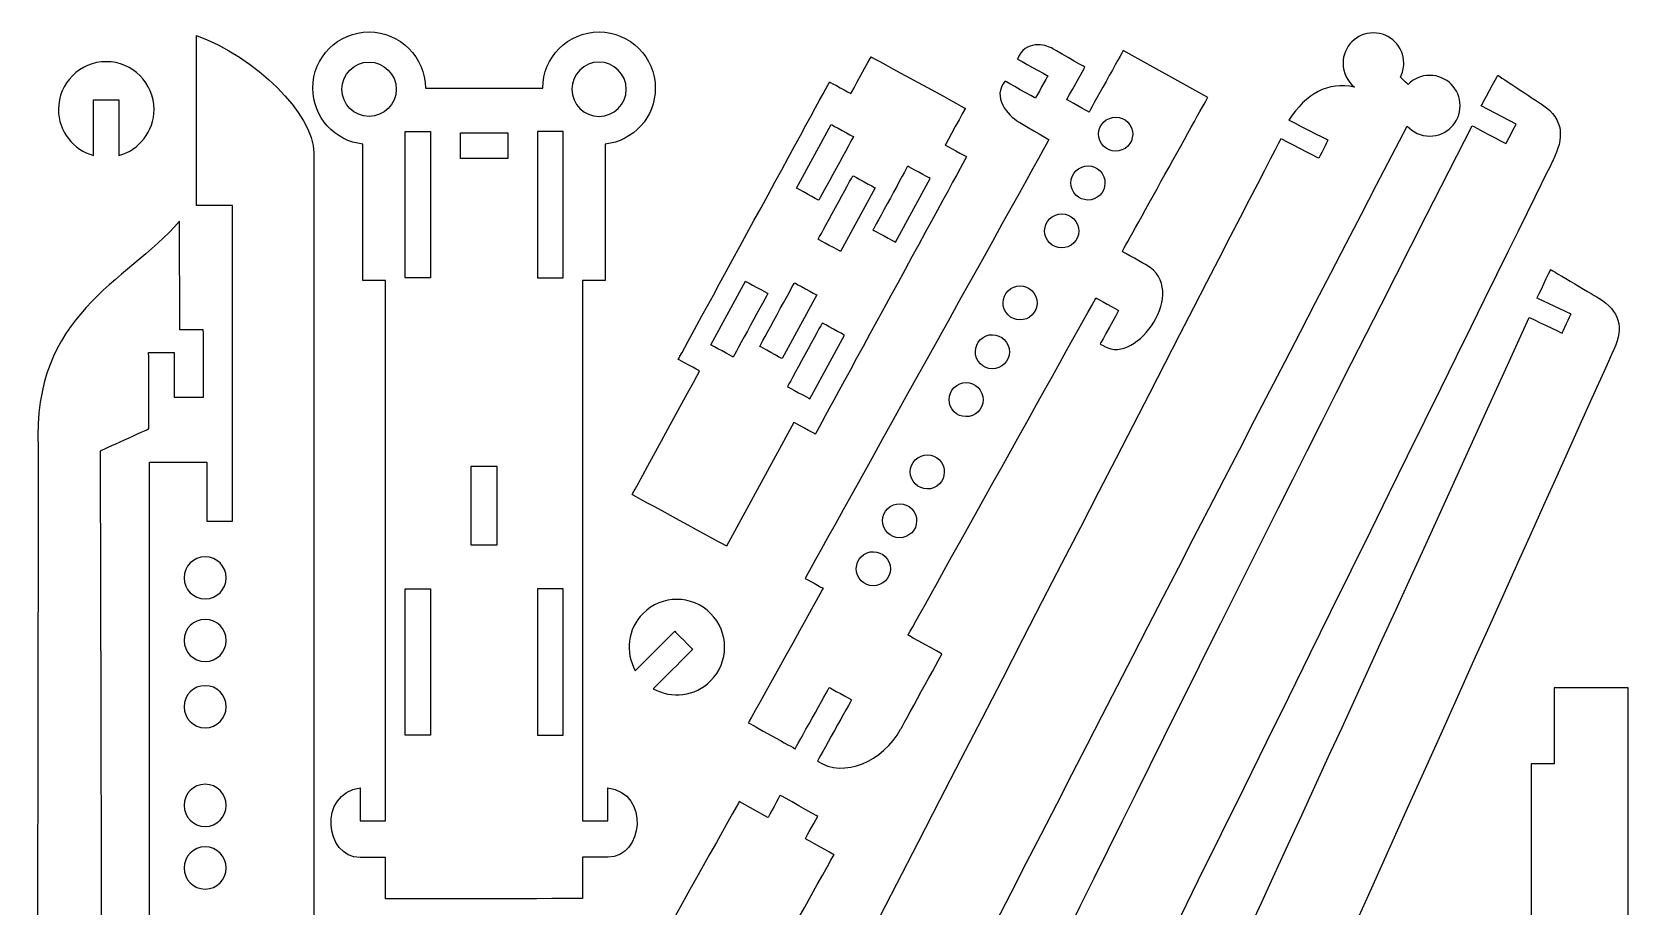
# Model space of a CAD drawing. Header units: centimetres. Extents: x -1416 to 662, y 154 to 1327.
# Drawn here: x -851.5 to -373.4, y 1063.4 to 1325.3 of the extents above; entities that cross this region are included whole.
import ezdxf

# ---------------------------------------------------------------- set-up
doc = ezdxf.new("R2010")
doc.units = ezdxf.units.CM
doc.header["$MEASUREMENT"] = 0
doc.layers.add('Camada 1', color=3, linetype='Continuous')

msp = doc.modelspace()

# ---------------------------------------------------------------- linework, layer by layer
at = {"layer": 'Camada 1', "lineweight": 25}
for points, knots in [([(-439.33872, 1309.54145), (-437.68137, 1311.28262), (-435.43601, 1312.27068), (-432.8414, 1312.27068), (-432.8414, 1312.27068), (-427.815756, 1312.27068), (-423.741342, 1308.19652), (-423.741342, 1303.171384), (-423.741342, 1303.171384), (-423.741342, 1298.145994), (-427.815756, 1294.071326), (-432.8414, 1294.071326), (-432.8414, 1294.071326), (-432.8414, 1294.071326), (-432.8414, 1294.071326), (-432.841654, 1294.071326), (-432.841654, 1294.071326), (-435.520084, 1294.071326), (-437.927242, 1295.228804), (-439.592466, 1297.07005), (-439.592466, 1297.07005), (-537.202126, 1109.411802), (-634.127764, 919.62986), (-730.736664, 728.86189), (-730.736664, 728.86189), (-747.140492, 687.119022), (-785.777194, 659.365712), (-846.372704, 648.320522), (-846.372704, 648.320522), (-846.372704, 648.320522), (-825.580772, 690.638192), (-825.580772, 690.638192), (-825.580772, 690.638192), (-801.496492, 697.751208), (-778.406114, 711.581254), (-762.859536, 738.578406), (-762.859536, 738.578406), (-762.859536, 738.578406), (-749.562128, 731.7613), (-749.562128, 731.7613), (-749.562128, 731.7613), (-749.562128, 731.7613), (-746.784384, 737.178866), (-746.784384, 737.178866), (-746.784384, 737.178866), (-746.784384, 737.178866), (-760.494288, 744.209078), (-760.494288, 744.209078), (-760.494288, 744.209078), (-760.494288, 744.209078), (-477.46666, 1293.302214), (-477.46666, 1293.302214), (-477.46666, 1293.302214), (-477.46666, 1293.302214), (-466.080094, 1287.464024), (-466.080094, 1287.464024), (-466.080094, 1287.464024), (-466.080094, 1287.464024), (-463.30235, 1292.881844), (-463.30235, 1292.881844), (-463.30235, 1292.881844), (-463.30235, 1292.881844), (-475.031816, 1298.896564), (-475.031816, 1298.896564), (-475.031816, 1298.896564), (-469.857582, 1306.786312), (-463.387694, 1310.48252), (-455.389996, 1308.772338), (-455.389996, 1308.772338), (-457.477114, 1310.438324), (-458.818488, 1313.008042), (-458.818488, 1315.889418), (-458.818488, 1315.889418), (-458.818488, 1320.914808), (-454.744074, 1324.989222), (-449.718684, 1324.989222), (-449.718684, 1324.989222), (-444.693294, 1324.989222), (-440.61888, 1320.914808), (-440.61888, 1315.889418), (-440.61888, 1315.889418), (-440.61888, 1315.889418), (-440.61888, 1315.88891), (-440.61888, 1315.88891), (-440.61888, 1315.88891), (-440.61888, 1315.88891), (-440.61888, 1315.888402), (-440.61888, 1315.888402), (-440.61888, 1315.888402), (-440.61888, 1315.888402), (-440.61888, 1315.88764), (-440.61888, 1315.88764), (-440.61888, 1315.88764), (-440.61888, 1314.403264), (-440.975242, 1313.001692), (-441.60567, 1311.764204), (-441.60567, 1311.764204), (-441.60567, 1311.764204), (-439.33872, 1309.54145), (-439.33872, 1309.54145)], [0, 0, 0, 0, 0.0384615385, 0.0384615385, 0.0384615385, 0.0384615485, 0.0769230769, 0.0769230769, 0.0769230769, 0.0769230869, 0.1153846154, 0.1153846154, 0.1153846154, 0.1153846254, 0.1538461538, 0.1538461538, 0.1538461538, 0.1538461638, 0.1923076923, 0.1923076923, 0.1923076923, 0.1923077023, 0.2307692308, 0.2307692308, 0.2307692308, 0.2307692408, 0.2692307692, 0.2692307692, 0.2692307692, 0.2692307792, 0.3076923077, 0.3076923077, 0.3076923077, 0.3076923177, 0.3461538462, 0.3461538462, 0.3461538462, 0.3461538562, 0.3846153846, 0.3846153846, 0.3846153846, 0.3846153946, 0.4230769231, 0.4230769231, 0.4230769231, 0.4230769331, 0.4615384615, 0.4615384615, 0.4615384615, 0.4615384715, 0.5, 0.5, 0.5, 0.50000001, 0.5384615385, 0.5384615385, 0.5384615385, 0.5384615485, 0.5769230769, 0.5769230769, 0.5769230769, 0.5769230869, 0.6153846154, 0.6153846154, 0.6153846154, 0.6153846254, 0.6538461538, 0.6538461538, 0.6538461538, 0.6538461638, 0.6923076923, 0.6923076923, 0.6923076923, 0.6923077023, 0.7307692308, 0.7307692308, 0.7307692308, 0.7307692408, 0.7692307692, 0.7692307692, 0.7692307692, 0.7692307792, 0.8076923077, 0.8076923077, 0.8076923077, 0.8076923177, 0.8461538462, 0.8461538462, 0.8461538462, 0.8461538562, 0.8846153846, 0.8846153846, 0.8846153846, 0.8846153946, 0.9230769231, 0.9230769231, 0.9230769231, 0.9230769331, 1, 1, 1, 1]), ([(-686.624992, 1065.683416), (-686.624992, 1065.683416), (-686.624992, 1078.114176), (-686.624992, 1078.114176), (-686.624992, 1078.114176), (-686.624992, 1078.114176), (-678.995086, 1078.114176), (-678.995086, 1078.114176), (-678.995086, 1078.114176), (-668.396428, 1078.114176), (-666.32074, 1097.130648), (-678.995086, 1098.902806), (-678.995086, 1098.902806), (-678.995086, 1098.902806), (-678.995086, 1089.024238), (-678.995086, 1089.024238), (-678.995086, 1089.024238), (-678.995086, 1089.024238), (-686.624992, 1089.024238), (-686.624992, 1089.024238), (-686.624992, 1089.024238), (-686.624992, 1089.024238), (-686.624992, 1250.851448), (-686.624992, 1250.851448), (-686.624992, 1250.851448), (-686.624992, 1250.851448), (-679.83481, 1250.851448), (-679.83481, 1250.851448), (-679.83481, 1250.851448), (-679.83481, 1250.851448), (-679.83735, 1291.66874), (-679.83735, 1291.66874), (-679.83735, 1291.66874), (-671.38804, 1292.578822), (-664.808424, 1299.734764), (-664.808424, 1308.42639), (-664.808424, 1308.42639), (-664.808424, 1317.735744), (-672.355018, 1325.282338), (-681.664626, 1325.282338), (-681.664626, 1325.282338), (-690.973472, 1325.282338), (-698.520066, 1317.735744), (-698.520066, 1308.42639), (-698.520066, 1308.42639), (-698.520066, 1308.42639), (-733.686874, 1308.42639), (-733.686874, 1308.42639), (-733.686874, 1308.42639), (-733.686874, 1317.735744), (-741.233722, 1325.282338), (-750.542822, 1325.282338), (-750.542822, 1325.282338), (-759.851922, 1325.282338), (-767.398516, 1317.735744), (-767.398516, 1308.42639), (-767.398516, 1308.42639), (-767.398516, 1299.734764), (-760.819408, 1292.578822), (-752.36959, 1291.66874), (-752.36959, 1291.66874), (-752.36959, 1291.66874), (-752.372638, 1250.851448), (-752.372638, 1250.851448), (-752.372638, 1250.851448), (-752.372638, 1250.851448), (-745.582456, 1250.851448), (-745.582456, 1250.851448), (-745.582456, 1250.851448), (-745.582456, 1250.851448), (-745.582456, 1089.024238), (-745.582456, 1089.024238), (-745.582456, 1089.024238), (-745.582456, 1089.024238), (-753.212362, 1089.024238), (-753.212362, 1089.024238), (-753.212362, 1089.024238), (-753.212362, 1089.024238), (-753.212362, 1098.902806), (-753.212362, 1098.902806), (-753.212362, 1098.902806), (-765.886454, 1097.130648), (-763.810766, 1078.005464), (-753.212362, 1078.005464), (-753.212362, 1078.005464), (-753.212362, 1078.005464), (-745.582456, 1078.005464), (-745.582456, 1078.005464), (-745.582456, 1078.005464), (-745.582456, 1078.005464), (-745.582456, 1065.574958), (-745.582456, 1065.574958), (-745.582456, 1065.574958), (-745.582456, 1065.574958), (-686.624992, 1065.683416), (-686.624992, 1065.683416)], [0, 0, 0, 0, 0.04, 0.04, 0.04, 0.04000001, 0.08, 0.08, 0.08, 0.08000001, 0.12, 0.12, 0.12, 0.12000001, 0.16, 0.16, 0.16, 0.16000001, 0.2, 0.2, 0.2, 0.20000001, 0.24, 0.24, 0.24, 0.24000001, 0.28, 0.28, 0.28, 0.28000001, 0.32, 0.32, 0.32, 0.32000001, 0.36, 0.36, 0.36, 0.36000001, 0.4, 0.4, 0.4, 0.40000001, 0.44, 0.44, 0.44, 0.44000001, 0.48, 0.48, 0.48, 0.48000001, 0.52, 0.52, 0.52, 0.52000001, 0.56, 0.56, 0.56, 0.56000001, 0.6, 0.6, 0.6, 0.60000001, 0.64, 0.64, 0.64, 0.64000001, 0.68, 0.68, 0.68, 0.68000001, 0.72, 0.72, 0.72, 0.72000001, 0.76, 0.76, 0.76, 0.76000001, 0.8, 0.8, 0.8, 0.80000001, 0.84, 0.84, 0.84, 0.84000001, 0.88, 0.88, 0.88, 0.88000001, 0.92, 0.92, 0.92, 0.92000001, 1, 1, 1, 1]), ([(-816.300882, 1021.844286), (-815.103526, 1014.007624), (-810.668686, 1010.218452), (-803.8592, 1009.396762), (-803.8592, 1009.396762), (-803.8592, 1009.396762), (-803.8592, 1038.996906), (-803.8592, 1038.996906), (-803.8592, 1038.996906), (-803.8592, 1038.996906), (-796.229294, 1038.996906), (-796.229294, 1038.996906), (-796.229294, 1038.996906), (-796.229294, 1038.996906), (-796.229294, 986.899982), (-796.229294, 986.899982), (-796.229294, 986.899982), (-796.229294, 986.899982), (-786.426926, 986.899982), (-786.426926, 986.899982), (-786.426926, 986.899982), (-786.426926, 986.899982), (-786.426926, 979.270584), (-786.426926, 979.270584), (-786.426926, 979.270584), (-786.426926, 979.270584), (-796.229294, 979.270584), (-796.229294, 979.270584), (-796.229294, 979.270584), (-796.229294, 979.270584), (-796.229294, 943.977538), (-796.229294, 943.977538), (-796.229294, 943.977538), (-796.229294, 943.977538), (-786.426926, 943.977538), (-786.426926, 943.977538), (-786.426926, 943.977538), (-786.426926, 943.977538), (-786.426926, 936.347378), (-786.426926, 936.347378), (-786.426926, 936.347378), (-786.426926, 936.347378), (-796.229294, 936.347378), (-796.229294, 936.347378), (-796.229294, 936.347378), (-796.229294, 936.347378), (-796.229294, 921.196024), (-796.229294, 921.196024), (-796.229294, 921.196024), (-796.229294, 907.476214), (-767.12064, 911.82317), (-767.12064, 926.196014), (-767.12064, 926.196014), (-767.12064, 926.196014), (-767.12064, 1289.050508), (-767.12064, 1289.050508), (-767.12064, 1289.050508), (-767.12064, 1300.79496), (-784.729952, 1317.890938), (-802.279574, 1324.209188), (-802.279574, 1324.209188), (-802.279574, 1324.209188), (-802.279574, 1273.302762), (-802.279574, 1273.302762), (-802.279574, 1273.302762), (-802.279574, 1273.302762), (-791.459174, 1273.302762), (-791.459174, 1273.302762), (-791.459174, 1273.302762), (-791.459174, 1273.302762), (-791.464762, 1204.155072), (-791.464762, 1204.155072), (-791.464762, 1204.155072), (-791.464762, 1204.155072), (-791.47035, 1178.785806), (-791.47035, 1178.785806), (-791.47035, 1178.785806), (-791.47035, 1178.785806), (-799.100002, 1178.785806), (-799.100002, 1178.785806), (-799.100002, 1178.785806), (-799.100002, 1178.785806), (-799.100002, 1196.405786), (-799.100002, 1196.405786), (-799.100002, 1196.405786), (-799.100002, 1196.405786), (-816.300882, 1196.405786), (-816.300882, 1196.405786), (-816.300882, 1196.405786), (-816.300882, 1196.405786), (-816.300882, 1021.844286), (-816.300882, 1021.844286)], [0, 0, 0, 0, 0.0416666667, 0.0416666667, 0.0416666667, 0.0416666767, 0.0833333333, 0.0833333333, 0.0833333333, 0.0833333433, 0.125, 0.125, 0.125, 0.12500001, 0.1666666667, 0.1666666667, 0.1666666667, 0.1666666767, 0.2083333333, 0.2083333333, 0.2083333333, 0.2083333433, 0.25, 0.25, 0.25, 0.25000001, 0.2916666667, 0.2916666667, 0.2916666667, 0.2916666767, 0.3333333333, 0.3333333333, 0.3333333333, 0.3333333433, 0.375, 0.375, 0.375, 0.37500001, 0.4166666667, 0.4166666667, 0.4166666667, 0.4166666767, 0.4583333333, 0.4583333333, 0.4583333333, 0.4583333433, 0.5, 0.5, 0.5, 0.50000001, 0.5416666667, 0.5416666667, 0.5416666667, 0.5416666767, 0.5833333333, 0.5833333333, 0.5833333333, 0.5833333433, 0.625, 0.625, 0.625, 0.62500001, 0.6666666667, 0.6666666667, 0.6666666667, 0.6666666767, 0.7083333333, 0.7083333333, 0.7083333333, 0.7083333433, 0.75, 0.75, 0.75, 0.75000001, 0.7916666667, 0.7916666667, 0.7916666667, 0.7916666767, 0.8333333333, 0.8333333333, 0.8333333333, 0.8333333433, 0.875, 0.875, 0.875, 0.87500001, 0.9166666667, 0.9166666667, 0.9166666667, 0.9166666767, 1, 1, 1, 1]), ([(-524.643096, 1319.690528), (-524.643096, 1319.690528), (-499.315486, 1305.673538), (-499.315486, 1305.673538), (-499.315486, 1305.673538), (-499.315486, 1305.673538), (-524.966692, 1259.517166), (-524.966692, 1259.517166), (-524.966692, 1259.517166), (-524.966692, 1259.517166), (-517.674098, 1255.419384), (-517.674098, 1255.419384), (-517.674098, 1255.419384), (-504.688094, 1248.121964), (-520.652756, 1225.31251), (-530.221952, 1231.09736), (-530.221952, 1231.09736), (-530.221952, 1231.09736), (-531.56485, 1231.807544), (-531.56485, 1231.807544), (-531.56485, 1231.807544), (-531.56485, 1231.807544), (-526.025618, 1241.844608), (-526.025618, 1241.844608), (-526.025618, 1241.844608), (-526.025618, 1241.844608), (-532.811736, 1245.589584), (-532.811736, 1245.589584), (-532.811736, 1245.589584), (-532.811736, 1245.589584), (-589.10855, 1144.605534), (-589.10855, 1144.605534), (-589.10855, 1144.605534), (-589.10855, 1144.605534), (-578.952868, 1138.978418), (-578.952868, 1138.978418), (-578.952868, 1138.978418), (-578.952868, 1138.978418), (-591.336384, 1116.398072), (-591.336384, 1116.398072), (-591.336384, 1116.398072), (-596.593168, 1106.812874), (-608.295456, 1101.611462), (-616.241084, 1106.86977), (-616.241084, 1106.86977), (-616.241084, 1106.86977), (-606.03765, 1125.23016), (-606.03765, 1125.23016), (-606.03765, 1125.23016), (-606.03765, 1125.23016), (-612.706928, 1128.936528), (-612.706928, 1128.936528), (-612.706928, 1128.936528), (-612.706928, 1128.936528), (-622.910108, 1110.576646), (-622.910108, 1110.576646), (-622.910108, 1110.576646), (-622.910108, 1110.576646), (-636.928622, 1118.342188), (-636.928622, 1118.342188), (-636.928622, 1118.342188), (-636.928622, 1118.342188), (-614.540808, 1158.626588), (-614.540808, 1158.626588), (-614.540808, 1158.626588), (-614.540808, 1158.626588), (-619.928402, 1161.610834), (-619.928402, 1161.610834), (-619.928402, 1161.610834), (-619.928402, 1161.610834), (-546.89248, 1293.033482), (-546.89248, 1293.033482), (-546.89248, 1293.033482), (-546.89248, 1293.033482), (-556.020478, 1298.361894), (-556.020478, 1298.361894), (-556.020478, 1298.361894), (-559.14544, 1300.18536), (-564.122062, 1305.87115), (-560.02555, 1310.506904), (-560.02555, 1310.506904), (-560.02555, 1310.506904), (-550.950384, 1305.454082), (-550.950384, 1305.454082), (-550.950384, 1305.454082), (-550.950384, 1305.454082), (-547.244016, 1312.12336), (-547.244016, 1312.12336), (-547.244016, 1312.12336), (-547.244016, 1312.12336), (-556.3108, 1317.171356), (-556.3108, 1317.171356), (-556.3108, 1317.171356), (-554.088046, 1323.01869), (-547.833042, 1321.425094), (-546.16223, 1320.471832), (-546.16223, 1320.471832), (-546.16223, 1320.471832), (-536.132024, 1314.751498), (-536.132024, 1314.751498), (-536.132024, 1314.751498), (-536.132024, 1314.751498), (-541.579054, 1304.980372), (-541.579054, 1304.980372), (-541.579054, 1304.980372), (-541.579054, 1304.980372), (-534.914856, 1301.265622), (-534.914856, 1301.265622), (-534.914856, 1301.265622), (-534.914856, 1301.265622), (-524.643096, 1319.690528), (-524.643096, 1319.690528)], [0, 0, 0, 0, 0.0344827586, 0.0344827586, 0.0344827586, 0.0344827686, 0.0689655172, 0.0689655172, 0.0689655172, 0.0689655272, 0.1034482759, 0.1034482759, 0.1034482759, 0.1034482859, 0.1379310345, 0.1379310345, 0.1379310345, 0.1379310445, 0.1724137931, 0.1724137931, 0.1724137931, 0.1724138031, 0.2068965517, 0.2068965517, 0.2068965517, 0.2068965617, 0.2413793103, 0.2413793103, 0.2413793103, 0.2413793203, 0.275862069, 0.275862069, 0.275862069, 0.275862079, 0.3103448276, 0.3103448276, 0.3103448276, 0.3103448376, 0.3448275862, 0.3448275862, 0.3448275862, 0.3448275962, 0.3793103448, 0.3793103448, 0.3793103448, 0.3793103548, 0.4137931034, 0.4137931034, 0.4137931034, 0.4137931134, 0.4482758621, 0.4482758621, 0.4482758621, 0.4482758721, 0.4827586207, 0.4827586207, 0.4827586207, 0.4827586307, 0.5172413793, 0.5172413793, 0.5172413793, 0.5172413893, 0.5517241379, 0.5517241379, 0.5517241379, 0.5517241479, 0.5862068966, 0.5862068966, 0.5862068966, 0.5862069066, 0.6206896552, 0.6206896552, 0.6206896552, 0.6206896652, 0.6551724138, 0.6551724138, 0.6551724138, 0.6551724238, 0.6896551724, 0.6896551724, 0.6896551724, 0.6896551824, 0.724137931, 0.724137931, 0.724137931, 0.724137941, 0.7586206897, 0.7586206897, 0.7586206897, 0.7586206997, 0.7931034483, 0.7931034483, 0.7931034483, 0.7931034583, 0.8275862069, 0.8275862069, 0.8275862069, 0.8275862169, 0.8620689655, 0.8620689655, 0.8620689655, 0.8620689755, 0.8965517241, 0.8965517241, 0.8965517241, 0.8965517341, 0.9310344828, 0.9310344828, 0.9310344828, 0.9310344928, 1, 1, 1, 1]), ([(-833.079614, 1288.26768), (-839.127608, 1289.937476), (-843.572354, 1295.48128), (-843.572354, 1302.060642), (-843.572354, 1302.060642), (-843.572354, 1309.962074), (-837.167236, 1316.367446), (-829.265804, 1316.367446), (-829.265804, 1316.367446), (-821.364372, 1316.367446), (-814.959, 1309.962074), (-814.959, 1302.060642), (-814.959, 1302.060642), (-814.959, 1295.481534), (-819.405016, 1289.937984), (-825.451994, 1288.26768), (-825.451994, 1288.26768), (-825.451994, 1288.26768), (-825.451994, 1304.954972), (-825.451994, 1304.954972), (-825.451994, 1304.954972), (-825.451994, 1304.954972), (-833.079614, 1304.954972), (-833.079614, 1304.954972), (-833.079614, 1304.954972), (-833.079614, 1304.954972), (-833.079614, 1288.26768), (-833.079614, 1288.26768)], [0, 0, 0, 0, 0.125, 0.125, 0.125, 0.12500001, 0.25, 0.25, 0.25, 0.25000001, 0.375, 0.375, 0.375, 0.37500001, 0.5, 0.5, 0.5, 0.50000001, 0.625, 0.625, 0.625, 0.62500001, 0.75, 0.75, 0.75, 0.75000001, 1, 1, 1, 1]), ([(-750.55222, 1316.260512), (-755.047766, 1316.260512), (-758.692158, 1312.615612), (-758.692158, 1308.120828), (-758.692158, 1308.120828), (-758.692158, 1303.625028), (-755.047766, 1299.980382), (-750.55222, 1299.980382), (-750.55222, 1299.980382), (-746.056928, 1299.980382), (-742.412028, 1303.625028), (-742.412028, 1308.120828), (-742.412028, 1308.120828), (-742.412028, 1312.615612), (-746.056928, 1316.260512), (-750.55222, 1316.260512)], [0, 0, 0, 0, 0.2, 0.2, 0.2, 0.20000001, 0.4, 0.4, 0.4, 0.40000001, 0.6, 0.6, 0.6, 0.60000001, 1, 1, 1, 1]), ([(-681.655228, 1316.260512), (-677.159682, 1316.260512), (-673.515036, 1312.615866), (-673.515036, 1308.12032), (-673.515036, 1308.12032), (-673.515036, 1303.625028), (-677.159682, 1299.980382), (-681.655228, 1299.980382), (-681.655228, 1299.980382), (-686.15052, 1299.980382), (-689.795166, 1303.625028), (-689.795166, 1308.12032), (-689.795166, 1308.12032), (-689.795166, 1312.615866), (-686.15052, 1316.260512), (-681.655228, 1316.260512)], [0, 0, 0, 0, 0.2, 0.2, 0.2, 0.20000001, 0.4, 0.4, 0.4, 0.40000001, 0.6, 0.6, 0.6, 0.60000001, 1, 1, 1, 1]), ([(-643.482076, 1171.275026), (-643.482076, 1171.275026), (-623.279424, 1208.308988), (-623.279424, 1208.308988), (-623.279424, 1208.308988), (-623.279424, 1208.308988), (-616.880656, 1204.818266), (-616.880656, 1204.818266), (-616.880656, 1204.818266), (-616.880656, 1204.818266), (-571.560452, 1287.900142), (-571.560452, 1287.900142), (-571.560452, 1287.900142), (-571.560452, 1287.900142), (-577.944996, 1291.4122), (-577.944996, 1291.4122), (-577.944996, 1291.4122), (-577.944996, 1291.4122), (-571.941452, 1302.417766), (-571.941452, 1302.417766), (-571.941452, 1302.417766), (-571.941452, 1302.417766), (-600.198444, 1317.831502), (-600.198444, 1317.831502), (-600.198444, 1317.831502), (-600.198444, 1317.831502), (-606.201988, 1306.825682), (-606.201988, 1306.825682), (-606.201988, 1306.825682), (-606.201988, 1306.825682), (-612.610662, 1310.292274), (-612.610662, 1310.292274), (-612.610662, 1310.292274), (-612.610662, 1310.292274), (-657.930612, 1227.210398), (-657.930612, 1227.210398), (-657.930612, 1227.210398), (-657.930612, 1227.210398), (-651.53159, 1223.71993), (-651.53159, 1223.71993), (-651.53159, 1223.71993), (-651.53159, 1223.71993), (-671.731702, 1186.684444), (-671.731702, 1186.684444), (-671.731702, 1186.684444), (-671.731702, 1186.684444), (-643.482076, 1171.275026), (-643.482076, 1171.275026)], [0, 0, 0, 0, 0.0769230769, 0.0769230769, 0.0769230769, 0.0769230869, 0.1538461538, 0.1538461538, 0.1538461538, 0.1538461638, 0.2307692308, 0.2307692308, 0.2307692308, 0.2307692408, 0.3076923077, 0.3076923077, 0.3076923077, 0.3076923177, 0.3846153846, 0.3846153846, 0.3846153846, 0.3846153946, 0.4615384615, 0.4615384615, 0.4615384615, 0.4615384715, 0.5384615385, 0.5384615385, 0.5384615385, 0.5384615485, 0.6153846154, 0.6153846154, 0.6153846154, 0.6153846254, 0.6923076923, 0.6923076923, 0.6923076923, 0.6923077023, 0.7692307692, 0.7692307692, 0.7692307692, 0.7692307792, 0.8461538462, 0.8461538462, 0.8461538462, 0.8461538562, 1, 1, 1, 1]), ([(-417.393628, 1303.168844), (-417.393628, 1303.168844), (-406.961848, 1297.68727), (-406.961848, 1297.68727), (-406.961848, 1297.68727), (-406.961848, 1297.68727), (-410.029152, 1291.85035), (-410.029152, 1291.85035), (-410.029152, 1291.85035), (-410.029152, 1291.85035), (-420.09187, 1297.137614), (-420.09187, 1297.137614), (-420.09187, 1297.137614), (-518.974832, 1104.335612), (-598.3224, 938.740312), (-694.041792, 744.019594), (-694.041792, 744.019594), (-694.041792, 744.019594), (-684.322736, 738.911654), (-684.322736, 738.911654), (-684.322736, 738.911654), (-684.322736, 738.911654), (-687.389532, 733.074734), (-687.389532, 733.074734), (-687.389532, 733.074734), (-687.389532, 733.074734), (-696.664088, 737.94747), (-696.664088, 737.94747), (-696.664088, 737.94747), (-696.664088, 737.94747), (-709.226928, 716.76514), (-709.226928, 716.76514), (-709.226928, 716.76514), (-731.322896, 679.50715), (-756.030746, 655.935188), (-813.83251, 637.635504), (-813.83251, 637.635504), (-813.83251, 637.635504), (-840.670912, 584.674218), (-840.670912, 584.674218), (-840.670912, 584.674218), (-779.493742, 606.838766), (-737.28326, 593.956394), (-710.038458, 649.257782), (-710.038458, 649.257782), (-710.038458, 649.257782), (-395.917928, 1286.827246), (-395.917928, 1286.827246), (-395.917928, 1286.827246), (-392.637518, 1293.486618), (-392.542776, 1298.990036), (-399.0467, 1303.43021), (-399.0467, 1303.43021), (-399.0467, 1303.43021), (-412.466536, 1312.28973), (-412.466536, 1312.28973), (-412.466536, 1312.28973), (-412.466536, 1312.28973), (-417.393628, 1303.168844), (-417.393628, 1303.168844)], [0, 0, 0, 0, 0.0625, 0.0625, 0.0625, 0.06250001, 0.125, 0.125, 0.125, 0.12500001, 0.1875, 0.1875, 0.1875, 0.18750001, 0.25, 0.25, 0.25, 0.25000001, 0.3125, 0.3125, 0.3125, 0.31250001, 0.375, 0.375, 0.375, 0.37500001, 0.4375, 0.4375, 0.4375, 0.43750001, 0.5, 0.5, 0.5, 0.50000001, 0.5625, 0.5625, 0.5625, 0.56250001, 0.625, 0.625, 0.625, 0.62500001, 0.6875, 0.6875, 0.6875, 0.68750001, 0.75, 0.75, 0.75, 0.75000001, 0.8125, 0.8125, 0.8125, 0.81250001, 0.875, 0.875, 0.875, 0.87500001, 1, 1, 1, 1]), ([(-531.179024, 1291.860764), (-529.631402, 1289.508978), (-526.470118, 1288.85696), (-524.118586, 1290.404582), (-524.118586, 1290.404582), (-521.7668, 1291.95195), (-521.115036, 1295.113234), (-522.662404, 1297.46502), (-522.662404, 1297.46502), (-524.210026, 1299.816552), (-527.371056, 1300.46857), (-529.722842, 1298.920948), (-529.722842, 1298.920948), (-532.074374, 1297.37358), (-532.726392, 1294.212296), (-531.179024, 1291.860764)], [0, 0, 0, 0, 0.2, 0.2, 0.2, 0.20000001, 0.4, 0.4, 0.4, 0.40000001, 0.6, 0.6, 0.6, 0.60000001, 1, 1, 1, 1]), ([(-612.148128, 1297.567128), (-612.148128, 1297.567128), (-622.542824, 1278.510778), (-622.542824, 1278.510778), (-622.542824, 1278.510778), (-622.542824, 1278.510778), (-615.846114, 1274.85775), (-615.846114, 1274.85775), (-615.846114, 1274.85775), (-615.846114, 1274.85775), (-605.45218, 1293.914862), (-605.45218, 1293.914862), (-605.45218, 1293.914862), (-605.45218, 1293.914862), (-612.148128, 1297.567128), (-612.148128, 1297.567128)], [0, 0, 0, 0, 0.2, 0.2, 0.2, 0.20000001, 0.4, 0.4, 0.4, 0.40000001, 0.6, 0.6, 0.6, 0.60000001, 1, 1, 1, 1]), ([(-739.778556, 1295.415748), (-739.778556, 1295.415748), (-739.778556, 1251.58754), (-739.778556, 1251.58754), (-739.778556, 1251.58754), (-739.778556, 1251.58754), (-732.14865, 1251.58754), (-732.14865, 1251.58754), (-732.14865, 1251.58754), (-732.14865, 1251.58754), (-732.14865, 1295.415748), (-732.14865, 1295.415748), (-732.14865, 1295.415748), (-732.14865, 1295.415748), (-739.778556, 1295.415748), (-739.778556, 1295.415748)], [0, 0, 0, 0, 0.2, 0.2, 0.2, 0.20000001, 0.4, 0.4, 0.4, 0.40000001, 0.6, 0.6, 0.6, 0.60000001, 1, 1, 1, 1]), ([(-709.014076, 1287.403572), (-709.014076, 1287.403572), (-709.014076, 1295.030938), (-709.014076, 1295.030938), (-709.014076, 1295.030938), (-709.014076, 1295.030938), (-723.193118, 1295.030938), (-723.193118, 1295.030938), (-723.193118, 1295.030938), (-723.193118, 1295.030938), (-723.193118, 1287.403572), (-723.193118, 1287.403572), (-723.193118, 1287.403572), (-723.193118, 1287.403572), (-709.014076, 1287.403572), (-709.014076, 1287.403572)], [0, 0, 0, 0, 0.2, 0.2, 0.2, 0.20000001, 0.4, 0.4, 0.4, 0.40000001, 0.6, 0.6, 0.6, 0.60000001, 1, 1, 1, 1]), ([(-692.428892, 1295.415748), (-692.428892, 1295.415748), (-692.428892, 1251.58754), (-692.428892, 1251.58754), (-692.428892, 1251.58754), (-692.428892, 1251.58754), (-700.058798, 1251.58754), (-700.058798, 1251.58754), (-700.058798, 1251.58754), (-700.058798, 1251.58754), (-700.058798, 1295.415748), (-700.058798, 1295.415748), (-700.058798, 1295.415748), (-700.058798, 1295.415748), (-692.428892, 1295.415748), (-692.428892, 1295.415748)], [0, 0, 0, 0, 0.2, 0.2, 0.2, 0.20000001, 0.4, 0.4, 0.4, 0.40000001, 0.6, 0.6, 0.6, 0.60000001, 1, 1, 1, 1]), ([(-609.333554, 1259.512848), (-609.333554, 1259.512848), (-598.938858, 1278.568944), (-598.938858, 1278.568944), (-598.938858, 1278.568944), (-598.938858, 1278.568944), (-605.635314, 1282.221464), (-605.635314, 1282.221464), (-605.635314, 1282.221464), (-605.635314, 1282.221464), (-616.029502, 1263.165622), (-616.029502, 1263.165622), (-616.029502, 1263.165622), (-616.029502, 1263.165622), (-609.333554, 1259.512848), (-609.333554, 1259.512848)], [0, 0, 0, 0, 0.2, 0.2, 0.2, 0.20000001, 0.4, 0.4, 0.4, 0.40000001, 0.6, 0.6, 0.6, 0.60000001, 1, 1, 1, 1]), ([(-582.510392, 1281.401044), (-582.510392, 1281.401044), (-592.905596, 1262.34444), (-592.905596, 1262.34444), (-592.905596, 1262.34444), (-592.905596, 1262.34444), (-599.602306, 1265.996452), (-599.602306, 1265.996452), (-599.602306, 1265.996452), (-599.602306, 1265.996452), (-589.206086, 1285.052548), (-589.206086, 1285.052548), (-589.206086, 1285.052548), (-589.206086, 1285.052548), (-582.510392, 1281.401044), (-582.510392, 1281.401044)], [0, 0, 0, 0, 0.2, 0.2, 0.2, 0.20000001, 0.4, 0.4, 0.4, 0.40000001, 0.6, 0.6, 0.6, 0.60000001, 1, 1, 1, 1]), ([(-539.467806, 1277.23265), (-537.920438, 1274.880864), (-534.759154, 1274.228846), (-532.407622, 1275.776468), (-532.407622, 1275.776468), (-530.055836, 1277.323836), (-529.403818, 1280.48512), (-530.95144, 1282.836906), (-530.95144, 1282.836906), (-532.498808, 1285.188438), (-535.660092, 1285.840456), (-538.011878, 1284.292834), (-538.011878, 1284.292834), (-540.36341, 1282.745466), (-541.015428, 1279.584182), (-539.467806, 1277.23265)], [0, 0, 0, 0, 0.2, 0.2, 0.2, 0.20000001, 0.4, 0.4, 0.4, 0.40000001, 0.6, 0.6, 0.6, 0.60000001, 1, 1, 1, 1]), ([(-807.279564, 1268.593094), (-807.279564, 1268.593094), (-807.197522, 1236.0275), (-807.197522, 1236.0275), (-807.197522, 1236.0275), (-807.197522, 1236.0275), (-800.189408, 1236.045534), (-800.189408, 1236.045534), (-800.189408, 1236.045534), (-800.189408, 1236.045534), (-800.139116, 1215.909938), (-800.139116, 1215.909938), (-800.139116, 1215.909938), (-800.139116, 1215.909938), (-808.899068, 1215.887332), (-808.899068, 1215.887332), (-808.899068, 1215.887332), (-808.899068, 1215.887332), (-808.932088, 1229.252304), (-808.932088, 1229.252304), (-808.932088, 1229.252304), (-808.932088, 1229.252304), (-816.562502, 1229.233254), (-816.562502, 1229.233254), (-816.562502, 1229.233254), (-816.562502, 1229.233254), (-816.505098, 1206.428626), (-816.505098, 1206.428626), (-816.505098, 1206.428626), (-816.505098, 1206.428626), (-830.99783, 1199.82361), (-830.99783, 1199.82361), (-830.99783, 1199.82361), (-830.99783, 1199.82361), (-830.085716, 836.78014), (-830.085716, 836.78014), (-830.085716, 836.78014), (-830.085716, 836.78014), (-800.76548, 836.8538), (-800.76548, 836.8538), (-800.76548, 836.8538), (-800.76548, 836.8538), (-800.485826, 725.622628), (-800.485826, 725.622628), (-800.485826, 725.622628), (-800.485826, 725.622628), (-810.024034, 725.598498), (-810.024034, 725.598498), (-810.024034, 725.598498), (-810.024034, 725.598498), (-825.000382, 742.37215), (-825.000382, 742.37215), (-825.000382, 742.37215), (-825.000382, 742.37215), (-825.13678, 796.554668), (-825.13678, 796.554668), (-825.13678, 796.554668), (-825.13678, 796.554668), (-832.766686, 796.535618), (-832.766686, 796.535618), (-832.766686, 796.535618), (-832.766686, 796.535618), (-832.654418, 751.755418), (-832.654418, 751.755418), (-832.654418, 751.755418), (-832.654418, 751.755418), (-850.322912, 772.174224), (-850.322912, 772.174224), (-850.322912, 772.174224), (-850.322912, 772.174224), (-849.634826, 1200.72912), (-849.634826, 1200.72912), (-849.634826, 1200.72912), (-851.52992, 1240.80905), (-823.60389, 1250.004612), (-807.279564, 1268.593094)], [0, 0, 0, 0, 0.05, 0.05, 0.05, 0.05000001, 0.1, 0.1, 0.1, 0.10000001, 0.15, 0.15, 0.15, 0.15000001, 0.2, 0.2, 0.2, 0.20000001, 0.25, 0.25, 0.25, 0.25000001, 0.3, 0.3, 0.3, 0.30000001, 0.35, 0.35, 0.35, 0.35000001, 0.4, 0.4, 0.4, 0.40000001, 0.45, 0.45, 0.45, 0.45000001, 0.5, 0.5, 0.5, 0.50000001, 0.55, 0.55, 0.55, 0.55000001, 0.6, 0.6, 0.6, 0.60000001, 0.65, 0.65, 0.65, 0.65000001, 0.7, 0.7, 0.7, 0.70000001, 0.75, 0.75, 0.75, 0.75000001, 0.8, 0.8, 0.8, 0.80000001, 0.85, 0.85, 0.85, 0.85000001, 0.9, 0.9, 0.9, 0.90000001, 1, 1, 1, 1]), ([(-547.343838, 1262.875046), (-545.79647, 1260.52326), (-542.635186, 1259.871496), (-540.2834, 1261.418864), (-540.2834, 1261.418864), (-537.931868, 1262.966486), (-537.27985, 1266.12777), (-538.827472, 1268.479302), (-538.827472, 1268.479302), (-540.37484, 1270.831088), (-543.536124, 1271.482852), (-545.887656, 1269.935484), (-545.887656, 1269.935484), (-548.239442, 1268.387862), (-548.89146, 1265.226578), (-547.343838, 1262.875046)], [0, 0, 0, 0, 0.2, 0.2, 0.2, 0.20000001, 0.4, 0.4, 0.4, 0.40000001, 0.6, 0.6, 0.6, 0.60000001, 1, 1, 1, 1]), ([(-400.699732, 1245.575106), (-400.699732, 1245.575106), (-390.516618, 1240.728786), (-390.516618, 1240.728786), (-390.516618, 1240.728786), (-390.516618, 1240.728786), (-393.205716, 1235.07881), (-393.205716, 1235.07881), (-393.205716, 1235.07881), (-393.205716, 1235.07881), (-403.031706, 1239.755204), (-403.031706, 1239.755204), (-403.031706, 1239.755204), (-488.136184, 1052.589462), (-574.97853, 865.826056), (-661.360882, 678.958764), (-661.360882, 678.958764), (-661.360882, 678.958764), (-646.612372, 671.938204), (-646.612372, 671.938204), (-646.612372, 671.938204), (-646.612372, 671.938204), (-649.301216, 666.288482), (-649.301216, 666.288482), (-649.301216, 666.288482), (-649.301216, 666.288482), (-663.619704, 673.102794), (-663.619704, 673.102794), (-663.619704, 673.102794), (-663.619704, 673.102794), (-676.14546, 649.488668), (-676.14546, 649.488668), (-676.14546, 649.488668), (-691.727344, 620.11179), (-707.853804, 608.395532), (-754.386858, 589.209642), (-754.386858, 589.209642), (-754.386858, 589.209642), (-771.982962, 549.01592), (-771.982962, 549.01592), (-771.982962, 549.01592), (-706.48322, 561.671978), (-669.089086, 582.692256), (-646.996674, 631.785376), (-646.996674, 631.785376), (-646.996674, 631.785376), (-377.612148, 1230.385906), (-377.612148, 1230.385906), (-377.612148, 1230.385906), (-374.720866, 1236.811344), (-375.885202, 1241.59391), (-382.21793, 1245.559866), (-382.21793, 1245.559866), (-382.21793, 1245.559866), (-396.639034, 1254.106204), (-396.639034, 1254.106204), (-396.639034, 1254.106204), (-396.639034, 1254.106204), (-400.699732, 1245.575106), (-400.699732, 1245.575106)], [0, 0, 0, 0, 0.0625, 0.0625, 0.0625, 0.06250001, 0.125, 0.125, 0.125, 0.12500001, 0.1875, 0.1875, 0.1875, 0.18750001, 0.25, 0.25, 0.25, 0.25000001, 0.3125, 0.3125, 0.3125, 0.31250001, 0.375, 0.375, 0.375, 0.37500001, 0.4375, 0.4375, 0.4375, 0.43750001, 0.5, 0.5, 0.5, 0.50000001, 0.5625, 0.5625, 0.5625, 0.56250001, 0.625, 0.625, 0.625, 0.62500001, 0.6875, 0.6875, 0.6875, 0.68750001, 0.75, 0.75, 0.75, 0.75000001, 0.8125, 0.8125, 0.8125, 0.81250001, 0.875, 0.875, 0.875, 0.87500001, 1, 1, 1, 1]), ([(-637.764536, 1250.60456), (-637.764536, 1250.60456), (-648.159486, 1231.54821), (-648.159486, 1231.54821), (-648.159486, 1231.54821), (-648.159486, 1231.54821), (-641.463284, 1227.894674), (-641.463284, 1227.894674), (-641.463284, 1227.894674), (-641.463284, 1227.894674), (-631.069604, 1246.95204), (-631.069604, 1246.95204), (-631.069604, 1246.95204), (-631.069604, 1246.95204), (-637.764536, 1250.60456), (-637.764536, 1250.60456)], [0, 0, 0, 0, 0.2, 0.2, 0.2, 0.20000001, 0.4, 0.4, 0.4, 0.40000001, 0.6, 0.6, 0.6, 0.60000001, 1, 1, 1, 1]), ([(-626.832376, 1227.432394), (-626.832376, 1227.432394), (-616.438442, 1246.488744), (-616.438442, 1246.488744), (-616.438442, 1246.488744), (-616.438442, 1246.488744), (-623.13439, 1250.14101), (-623.13439, 1250.14101), (-623.13439, 1250.14101), (-623.13439, 1250.14101), (-633.529086, 1231.085422), (-633.529086, 1231.085422), (-633.529086, 1231.085422), (-633.529086, 1231.085422), (-626.832376, 1227.432394), (-626.832376, 1227.432394)], [0, 0, 0, 0, 0.2, 0.2, 0.2, 0.20000001, 0.4, 0.4, 0.4, 0.40000001, 0.6, 0.6, 0.6, 0.60000001, 1, 1, 1, 1]), ([(-559.81346, 1241.32213), (-558.265838, 1238.970598), (-555.104554, 1238.31858), (-552.753022, 1239.866202), (-552.753022, 1239.866202), (-550.401236, 1241.41357), (-549.749218, 1244.574854), (-551.29684, 1246.92664), (-551.29684, 1246.92664), (-552.844462, 1249.278172), (-556.005492, 1249.93019), (-558.357278, 1248.382568), (-558.357278, 1248.382568), (-560.70881, 1246.8352), (-561.360828, 1243.673916), (-559.81346, 1241.32213)], [0, 0, 0, 0, 0.2, 0.2, 0.2, 0.20000001, 0.4, 0.4, 0.4, 0.40000001, 0.6, 0.6, 0.6, 0.60000001, 1, 1, 1, 1]), ([(-608.127562, 1234.438222), (-608.127562, 1234.438222), (-618.522766, 1215.381618), (-618.522766, 1215.381618), (-618.522766, 1215.381618), (-618.522766, 1215.381618), (-625.21973, 1219.03363), (-625.21973, 1219.03363), (-625.21973, 1219.03363), (-625.21973, 1219.03363), (-614.823764, 1238.090234), (-614.823764, 1238.090234), (-614.823764, 1238.090234), (-614.823764, 1238.090234), (-608.127562, 1234.438222), (-608.127562, 1234.438222)], [0, 0, 0, 0, 0.2, 0.2, 0.2, 0.20000001, 0.4, 0.4, 0.4, 0.40000001, 0.6, 0.6, 0.6, 0.60000001, 1, 1, 1, 1]), ([(-568.102242, 1226.694016), (-566.554874, 1224.342484), (-563.39359, 1223.690466), (-561.041804, 1225.238088), (-561.041804, 1225.238088), (-558.690272, 1226.785456), (-558.038254, 1229.94674), (-559.585876, 1232.298526), (-559.585876, 1232.298526), (-561.133244, 1234.650058), (-564.294528, 1235.302076), (-566.646314, 1233.754454), (-566.646314, 1233.754454), (-568.997846, 1232.207086), (-569.649864, 1229.045802), (-568.102242, 1226.694016)], [0, 0, 0, 0, 0.2, 0.2, 0.2, 0.20000001, 0.4, 0.4, 0.4, 0.40000001, 0.6, 0.6, 0.6, 0.60000001, 1, 1, 1, 1]), ([(-575.978274, 1212.336666), (-574.430906, 1209.98488), (-571.269622, 1209.332862), (-568.917836, 1210.880484), (-568.917836, 1210.880484), (-566.566304, 1212.428106), (-565.914286, 1215.589136), (-567.461654, 1217.940922), (-567.461654, 1217.940922), (-569.009276, 1220.292454), (-572.17056, 1220.944472), (-574.522092, 1219.397104), (-574.522092, 1219.397104), (-576.873878, 1217.849482), (-577.525896, 1214.688198), (-575.978274, 1212.336666)], [0, 0, 0, 0, 0.2, 0.2, 0.2, 0.20000001, 0.4, 0.4, 0.4, 0.40000001, 0.6, 0.6, 0.6, 0.60000001, 1, 1, 1, 1]), ([(-587.591916, 1190.679864), (-586.044294, 1188.328078), (-582.88301, 1187.67606), (-580.531478, 1189.223682), (-580.531478, 1189.223682), (-578.179692, 1190.771304), (-577.527928, 1193.932334), (-579.075296, 1196.28412), (-579.075296, 1196.28412), (-580.622918, 1198.635652), (-583.783948, 1199.28767), (-586.135734, 1197.740302), (-586.135734, 1197.740302), (-588.48752, 1196.19268), (-589.139284, 1193.031396), (-587.591916, 1190.679864)], [0, 0, 0, 0, 0.2, 0.2, 0.2, 0.20000001, 0.4, 0.4, 0.4, 0.40000001, 0.6, 0.6, 0.6, 0.60000001, 1, 1, 1, 1]), ([(-712.28966, 1171.542996), (-712.28966, 1171.542996), (-712.28966, 1195.183538), (-712.28966, 1195.183538), (-712.28966, 1195.183538), (-712.28966, 1195.183538), (-719.91728, 1195.183538), (-719.91728, 1195.183538), (-719.91728, 1195.183538), (-719.91728, 1195.183538), (-719.91728, 1171.542996), (-719.91728, 1171.542996), (-719.91728, 1171.542996), (-719.91728, 1171.542996), (-712.28966, 1171.542996), (-712.28966, 1171.542996)], [0, 0, 0, 0, 0.2, 0.2, 0.2, 0.20000001, 0.4, 0.4, 0.4, 0.40000001, 0.6, 0.6, 0.6, 0.60000001, 1, 1, 1, 1]), ([(-595.880698, 1176.05175), (-594.33333, 1173.699964), (-591.172046, 1173.0482), (-588.820514, 1174.595568), (-588.820514, 1174.595568), (-586.468728, 1176.14319), (-585.81671, 1179.30422), (-587.364332, 1181.656006), (-587.364332, 1181.656006), (-588.911954, 1184.007538), (-592.072984, 1184.659556), (-594.425024, 1183.112188), (-594.425024, 1183.112188), (-596.776302, 1181.564566), (-597.428574, 1178.403282), (-595.880698, 1176.05175)], [0, 0, 0, 0, 0.2, 0.2, 0.2, 0.20000001, 0.4, 0.4, 0.4, 0.40000001, 0.6, 0.6, 0.6, 0.60000001, 1, 1, 1, 1]), ([(-799.649404, 1168.073864), (-796.16173, 1168.073864), (-793.33471, 1165.246844), (-793.33471, 1161.75917), (-793.33471, 1161.75917), (-793.33471, 1158.27175), (-796.16173, 1155.444476), (-799.649404, 1155.444476), (-799.649404, 1155.444476), (-803.137332, 1155.444476), (-805.964606, 1158.27175), (-805.964606, 1161.75917), (-805.964606, 1161.75917), (-805.964606, 1165.246844), (-803.137332, 1168.073864), (-799.649404, 1168.073864)], [0, 0, 0, 0, 0.2, 0.2, 0.2, 0.20000001, 0.4, 0.4, 0.4, 0.40000001, 0.6, 0.6, 0.6, 0.60000001, 1, 1, 1, 1]), ([(-603.756984, 1161.694146), (-602.209362, 1159.342614), (-599.048078, 1158.690596), (-596.696546, 1160.237964), (-596.696546, 1160.237964), (-594.34476, 1161.785586), (-593.692742, 1164.94687), (-595.240364, 1167.298402), (-595.240364, 1167.298402), (-596.787732, 1169.650188), (-599.949016, 1170.302206), (-602.300802, 1168.754584), (-602.300802, 1168.754584), (-604.652334, 1167.206962), (-605.304606, 1164.045932), (-603.756984, 1161.694146)], [0, 0, 0, 0, 0.2, 0.2, 0.2, 0.20000001, 0.4, 0.4, 0.4, 0.40000001, 0.6, 0.6, 0.6, 0.60000001, 1, 1, 1, 1]), ([(-739.777032, 1158.470632), (-739.777032, 1158.470632), (-739.777032, 1114.642424), (-739.777032, 1114.642424), (-739.777032, 1114.642424), (-739.777032, 1114.642424), (-732.149412, 1114.642424), (-732.149412, 1114.642424), (-732.149412, 1114.642424), (-732.149412, 1114.642424), (-732.149412, 1158.470632), (-732.149412, 1158.470632), (-732.149412, 1158.470632), (-732.149412, 1158.470632), (-739.777032, 1158.470632), (-739.777032, 1158.470632)], [0, 0, 0, 0, 0.2, 0.2, 0.2, 0.20000001, 0.4, 0.4, 0.4, 0.40000001, 0.6, 0.6, 0.6, 0.60000001, 1, 1, 1, 1]), ([(-692.428892, 1158.470632), (-692.428892, 1158.470632), (-692.428892, 1114.642424), (-692.428892, 1114.642424), (-692.428892, 1114.642424), (-692.428892, 1114.642424), (-700.058798, 1114.642424), (-700.058798, 1114.642424), (-700.058798, 1114.642424), (-700.058798, 1114.642424), (-700.058798, 1158.470632), (-700.058798, 1158.470632), (-700.058798, 1158.470632), (-700.058798, 1158.470632), (-692.428892, 1158.470632), (-692.428892, 1158.470632)], [0, 0, 0, 0, 0.2, 0.2, 0.2, 0.20000001, 0.4, 0.4, 0.4, 0.40000001, 0.6, 0.6, 0.6, 0.60000001, 1, 1, 1, 1]), ([(-670.803078, 1133.943376), (-673.899084, 1139.401328), (-673.122352, 1146.464052), (-668.469326, 1151.11657), (-668.469326, 1151.11657), (-662.882342, 1156.703554), (-653.82394, 1156.703554), (-648.236702, 1151.11657), (-648.236702, 1151.11657), (-642.649972, 1145.529586), (-642.649972, 1136.47093), (-648.236702, 1130.8842), (-648.236702, 1130.8842), (-652.88922, 1126.231428), (-659.952198, 1125.455712), (-665.409896, 1128.550194), (-665.409896, 1128.550194), (-665.409896, 1128.550194), (-653.609818, 1140.350526), (-653.609818, 1140.350526), (-653.609818, 1140.350526), (-653.609818, 1140.350526), (-659.003, 1145.743708), (-659.003, 1145.743708), (-659.003, 1145.743708), (-659.003, 1145.743708), (-670.803078, 1133.943376), (-670.803078, 1133.943376)], [0, 0, 0, 0, 0.125, 0.125, 0.125, 0.12500001, 0.25, 0.25, 0.25, 0.25000001, 0.375, 0.375, 0.375, 0.37500001, 0.5, 0.5, 0.5, 0.50000001, 0.625, 0.625, 0.625, 0.62500001, 0.75, 0.75, 0.75, 0.75000001, 1, 1, 1, 1]), ([(-799.649404, 1149.328664), (-796.16173, 1149.328664), (-793.33471, 1146.50139), (-793.33471, 1143.014224), (-793.33471, 1143.014224), (-793.33471, 1139.52655), (-796.16173, 1136.699022), (-799.649404, 1136.699022), (-799.649404, 1136.699022), (-803.137332, 1136.699022), (-805.964606, 1139.52655), (-805.964606, 1143.014224), (-805.964606, 1143.014224), (-805.964606, 1146.50139), (-803.137332, 1149.328664), (-799.649404, 1149.328664)], [0, 0, 0, 0, 0.2, 0.2, 0.2, 0.20000001, 0.4, 0.4, 0.4, 0.40000001, 0.6, 0.6, 0.6, 0.60000001, 1, 1, 1, 1]), ([(-799.649404, 1129.463578), (-796.16173, 1129.463578), (-793.33471, 1126.636304), (-793.33471, 1123.148884), (-793.33471, 1123.148884), (-793.33471, 1119.66121), (-796.16173, 1116.833936), (-799.649404, 1116.833936), (-799.649404, 1116.833936), (-803.137332, 1116.833936), (-805.964606, 1119.66121), (-805.964606, 1123.148884), (-805.964606, 1123.148884), (-805.964606, 1126.636304), (-803.137332, 1129.463578), (-799.649404, 1129.463578)], [0, 0, 0, 0, 0.2, 0.2, 0.2, 0.20000001, 0.4, 0.4, 0.4, 0.40000001, 0.6, 0.6, 0.6, 0.60000001, 1, 1, 1, 1]), ([(-395.534642, 1106.052398), (-395.534642, 1106.052398), (-395.534642, 1128.811814), (-395.534642, 1128.811814), (-395.534642, 1128.811814), (-395.534642, 1128.811814), (-373.433086, 1128.811814), (-373.433086, 1128.811814), (-373.433086, 1128.811814), (-373.433086, 1128.811814), (-373.433086, 1019.091434), (-373.433086, 1019.091434), (-373.433086, 1019.091434), (-373.433086, 1019.091434), (-395.534642, 1019.091434), (-395.534642, 1019.091434), (-395.534642, 1019.091434), (-395.534642, 1019.091434), (-395.534642, 1041.85085), (-395.534642, 1041.85085), (-395.534642, 1041.85085), (-395.534642, 1041.85085), (-402.471636, 1041.85085), (-402.471636, 1041.85085), (-402.471636, 1041.85085), (-402.471636, 1041.85085), (-402.471636, 1106.052398), (-402.471636, 1106.052398), (-402.471636, 1106.052398), (-402.471636, 1106.052398), (-395.534642, 1106.052398), (-395.534642, 1106.052398)], [0, 0, 0, 0, 0.1111111111, 0.1111111111, 0.1111111111, 0.1111111211, 0.2222222222, 0.2222222222, 0.2222222222, 0.2222222322, 0.3333333333, 0.3333333333, 0.3333333333, 0.3333333433, 0.4444444444, 0.4444444444, 0.4444444444, 0.4444444544, 0.5555555556, 0.5555555556, 0.5555555556, 0.5555555656, 0.6666666667, 0.6666666667, 0.6666666667, 0.6666666767, 0.7777777778, 0.7777777778, 0.7777777778, 0.7777777878, 1, 1, 1, 1]), ([(-799.649404, 1099.924648), (-796.16173, 1099.924648), (-793.33471, 1097.097374), (-793.33471, 1093.609954), (-793.33471, 1093.609954), (-793.33471, 1090.122534), (-796.16173, 1087.295006), (-799.649404, 1087.295006), (-799.649404, 1087.295006), (-803.137332, 1087.295006), (-805.964606, 1090.122534), (-805.964606, 1093.609954), (-805.964606, 1093.609954), (-805.964606, 1097.097374), (-803.137332, 1099.924648), (-799.649404, 1099.924648)], [0, 0, 0, 0, 0.2, 0.2, 0.2, 0.20000001, 0.4, 0.4, 0.4, 0.40000001, 0.6, 0.6, 0.6, 0.60000001, 1, 1, 1, 1]), ([(-639.674108, 1094.742286), (-639.674108, 1094.742286), (-631.099068, 1089.938384), (-631.099068, 1089.938384), (-631.099068, 1089.938384), (-631.099068, 1089.938384), (-627.406924, 1096.61325), (-627.406924, 1096.61325), (-627.406924, 1096.61325), (-627.406924, 1096.61325), (-616.159296, 1090.312272), (-616.159296, 1090.312272), (-616.159296, 1090.312272), (-616.159296, 1090.312272), (-619.851186, 1083.63766), (-619.851186, 1083.63766), (-619.851186, 1083.63766), (-619.851186, 1083.63766), (-611.276654, 1078.834012), (-611.276654, 1078.834012), (-611.276654, 1078.834012), (-611.276654, 1078.834012), (-632.88545, 1040.260302), (-632.88545, 1040.260302), (-632.88545, 1040.260302), (-632.88545, 1040.260302), (-641.460236, 1045.06395), (-641.460236, 1045.06395), (-641.460236, 1045.06395), (-641.460236, 1045.06395), (-645.224262, 1038.42947), (-645.224262, 1038.42947), (-645.224262, 1038.42947), (-645.224262, 1038.42947), (-656.471128, 1044.730194), (-656.471128, 1044.730194), (-656.471128, 1044.730194), (-656.471128, 1044.730194), (-652.708118, 1051.36442), (-652.708118, 1051.36442), (-652.708118, 1051.36442), (-652.708118, 1051.36442), (-661.282904, 1056.168322), (-661.282904, 1056.168322), (-661.282904, 1056.168322), (-661.282904, 1056.168322), (-639.674108, 1094.742286), (-639.674108, 1094.742286)], [0, 0, 0, 0, 0.0769230769, 0.0769230769, 0.0769230769, 0.0769230869, 0.1538461538, 0.1538461538, 0.1538461538, 0.1538461638, 0.2307692308, 0.2307692308, 0.2307692308, 0.2307692408, 0.3076923077, 0.3076923077, 0.3076923077, 0.3076923177, 0.3846153846, 0.3846153846, 0.3846153846, 0.3846153946, 0.4615384615, 0.4615384615, 0.4615384615, 0.4615384715, 0.5384615385, 0.5384615385, 0.5384615385, 0.5384615485, 0.6153846154, 0.6153846154, 0.6153846154, 0.6153846254, 0.6923076923, 0.6923076923, 0.6923076923, 0.6923077023, 0.7692307692, 0.7692307692, 0.7692307692, 0.7692307792, 0.8461538462, 0.8461538462, 0.8461538462, 0.8461538562, 1, 1, 1, 1]), ([(-799.649404, 1081.179194), (-796.16173, 1081.179194), (-793.33471, 1078.352174), (-793.33471, 1074.864246), (-793.33471, 1074.864246), (-793.33471, 1071.37708), (-796.16173, 1068.549806), (-799.649404, 1068.549806), (-799.649404, 1068.549806), (-803.137332, 1068.549806), (-805.964606, 1071.37708), (-805.964606, 1074.864246), (-805.964606, 1074.864246), (-805.964606, 1078.352174), (-803.137332, 1081.179194), (-799.649404, 1081.179194)], [0, 0, 0, 0, 0.2, 0.2, 0.2, 0.20000001, 0.4, 0.4, 0.4, 0.40000001, 0.6, 0.6, 0.6, 0.60000001, 1, 1, 1, 1])]:
    msp.add_open_spline(points, degree=3, knots=knots, dxfattribs=at)

doc.saveas('drawing.dxf')
